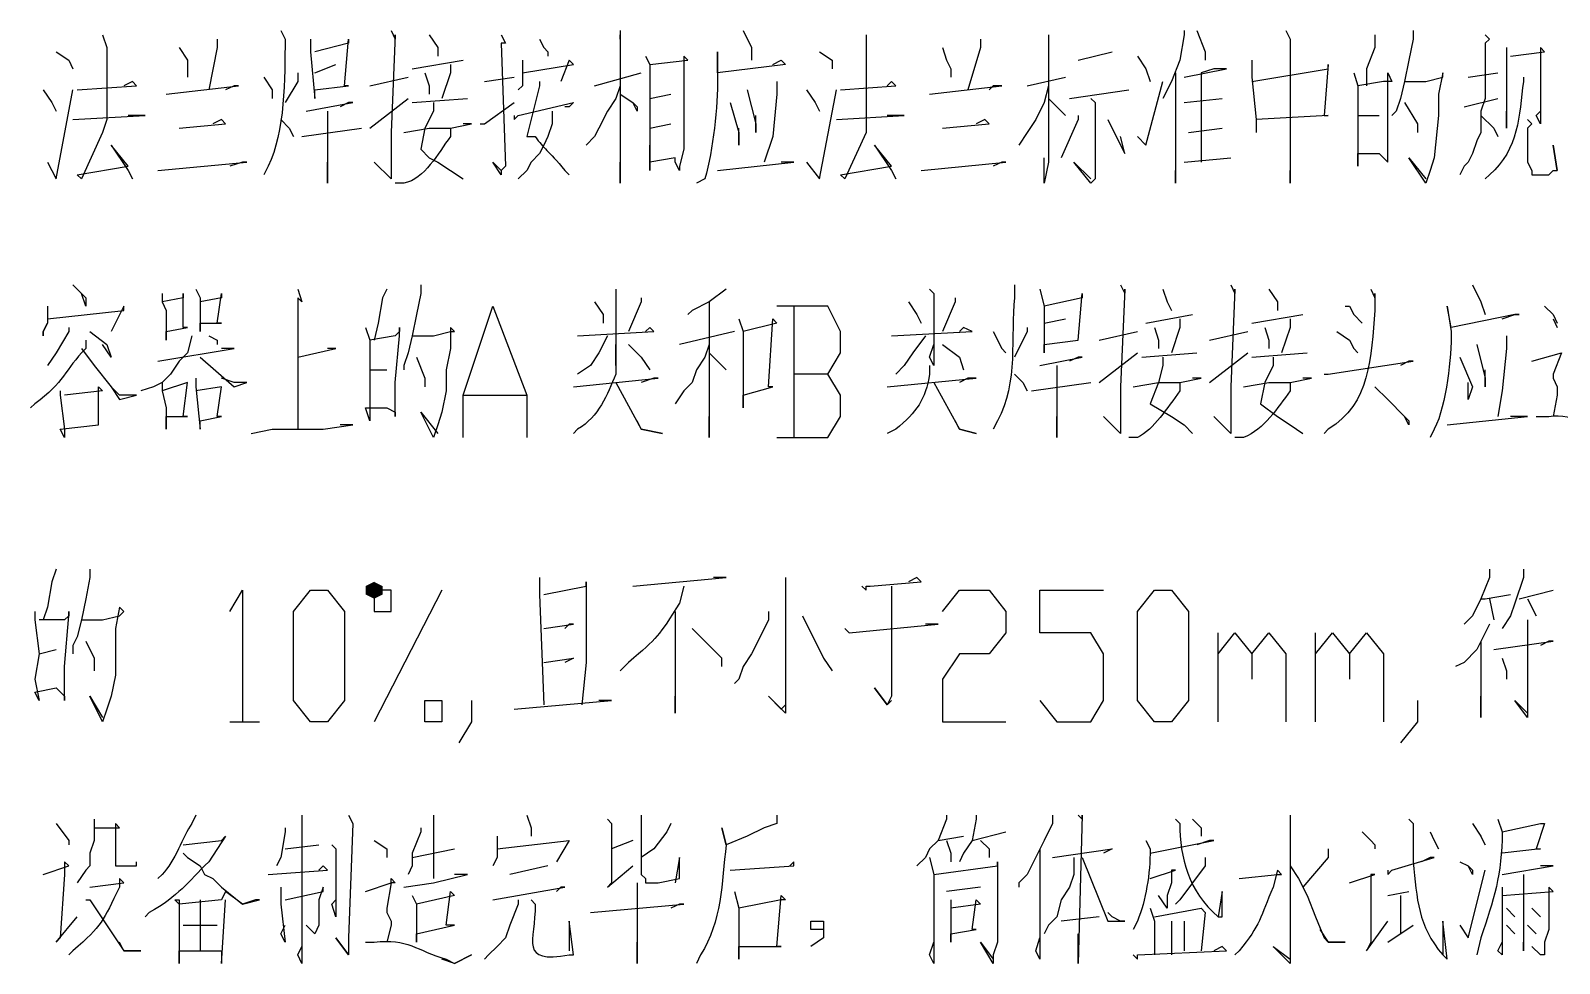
# Model space of a CAD drawing. Header units: millimetres. Extents: x -2210 to 6171, y -6737 to 5572.
# Drawn here: x 3922 to 4624, y 3860 to 4288 of the extents above; entities that cross this region are included whole.
import ezdxf

# ---------------------------------------------------------------- set-up
doc = ezdxf.new("R2010")
doc.units = ezdxf.units.MM
doc.layers.add('1', color=7, linetype='Continuous')

msp = doc.modelspace()

# ---------------------------------------------------------------- hatches: boundary and pattern name
h = msp.add_hatch(color=0)
h.dxf.hatch_style = 2
h.paths.add_polyline_path([(4079.76, 4027.38), (4075.87, 4029.33), (4075.87, 4033.22), (4079.76, 4035.17), (4083.65, 4033.22), (4083.65, 4029.33)])

# ---------------------------------------------------------------- linework, layer by layer
at = {"layer": '1', "color": 0, "lineweight": 25}
for points in [[(3955.24, 4286.14), (3957.19, 4280.3), (3957.19, 4247.23), (3955.24, 4241.39), (3945.52, 4219.99), (3943.57, 4221.94), (3966.92, 4225.83), (3959.13, 4235.56), (3966.92, 4223.88), (3968.86, 4219.99)], [(4087.54, 4288.09), (4089.48, 4284.19), (4089.48, 4286.14), (4087.54, 4241.39), (4087.54, 4219.99), (4087.54, 4219.99), (4079.76, 4227.77), (4087.54, 4219.99)], [(4105.05, 4286.14), (4108.94, 4280.3), (4108.94, 4276.41)], [(4138.12, 4286.14), (4140.07, 4282.25), (4138.12, 4282.25), (4140.07, 4225.83), (4138.12, 4223.88), (4138.12, 4221.94), (4134.23, 4227.77), (4138.12, 4223.88)], [(4192.6, 4288.09), (4192.6, 4284.19), (4192.6, 4286.14), (4192.6, 4218.05), (4192.6, 4221.94), (4192.6, 4227.77)], [(4249.02, 4288.09), (4252.91, 4280.3), (4252.91, 4274.47)], [(4305.44, 4286.14), (4305.44, 4280.3), (4305.44, 4247.23), (4305.44, 4241.39), (4295.71, 4219.99), (4293.76, 4221.94), (4317.11, 4225.83), (4309.33, 4235.56), (4317.11, 4223.88), (4319.06, 4219.99)], [(4389.09, 4286.14), (4389.09, 4227.77), (4387.15, 4218.05), (4387.15, 4223.88), (4387.15, 4229.72)], [(4451.35, 4288.09), (4451.35, 4286.14), (4449.41, 4274.47), (4445.52, 4264.74), (4441.62, 4256.96)], [(4457.19, 4288.09), (4461.08, 4278.36), (4461.08, 4276.41), (4461.08, 4274.47)], [(4498.04, 4288.09), (4499.99, 4284.19), (4499.99, 4284.19), (4499.99, 4218.05), (4499.99, 4219.99), (4499.99, 4223.88)], [(4538.9, 4286.14), (4538.9, 4280.3), (4535.01, 4270.58), (4535.01, 4262.79)], [(4556.41, 4288.09), (4556.41, 4284.19), (4554.46, 4274.47), (4552.52, 4264.74), (4550.57, 4256.96), (4548.63, 4251.12), (4546.68, 4249.17)], [(4589.48, 4286.14), (4591.43, 4284.19), (4589.48, 4282.25), (4589.48, 4270.58), (4589.48, 4262.79), (4589.48, 4256.96), (4587.54, 4251.12), (4587.54, 4247.23), (4587.54, 4241.39), (4585.59, 4237.5), (4583.65, 4231.67), (4581.7, 4227.77), (4579.76, 4225.83), (4577.81, 4221.94)], [(3933.84, 4278.36), (3939.68, 4274.47), (3941.62, 4270.58)], [(3990.26, 4280.3), (3994.15, 4274.47), (3994.15, 4270.58), (3994.15, 4266.68)], [(4007.77, 4284.19), (4007.77, 4280.3), (4003.88, 4260.85)], [(4050.57, 4284.19), (4050.57, 4278.36), (4052.52, 4256.96), (4052.52, 4260.85), (4068.08, 4262.79), (4066.14, 4262.79), (4068.08, 4284.19), (4068.08, 4282.25), (4052.52, 4278.36)], [(4155.63, 4284.19), (4157.58, 4280.3), (4159.52, 4278.36), (4159.52, 4276.41)], [(4284.04, 4278.36), (4289.87, 4274.47), (4289.87, 4270.58)], [(4340.46, 4280.3), (4342.4, 4274.47), (4344.35, 4270.58), (4344.35, 4266.68)], [(4357.97, 4284.19), (4357.97, 4280.3), (4352.13, 4260.85)], [(4402.71, 4274.47), (4418.28, 4278.36)], [(4599.21, 4280.3), (4599.21, 4243.34), (4599.21, 4251.12)], [(4601.16, 4276.41), (4616.72, 4278.36), (4614.78, 4280.3), (4614.78, 4276.41), (4614.78, 4255.01), (4614.78, 4245.28), (4612.83, 4249.17), (4614.78, 4251.12)], [(4052.52, 4268.63), (4062.25, 4272.52)], [(4097.27, 4270.58), (4120.61, 4274.47)], [(4114.78, 4272.52), (4114.78, 4268.63), (4110.88, 4256.96)], [(4147.85, 4274.47), (4147.85, 4268.63), (4147.85, 4264.74), (4147.85, 4262.79), (4145.9, 4260.85)], [(4147.85, 4268.63), (4171.2, 4272.52), (4169.25, 4274.47), (4165.36, 4264.74)], [(4204.27, 4276.41), (4206.22, 4272.52), (4206.22, 4223.88), (4206.22, 4227.77), (4206.22, 4235.56)], [(4206.22, 4272.52), (4223.73, 4274.47), (4221.78, 4276.41), (4221.78, 4243.34), (4221.78, 4233.61), (4219.83, 4225.83), (4219.83, 4223.88), (4217.89, 4227.77), (4217.89, 4229.72), (4206.22, 4227.77)], [(4429.95, 4276.41), (4433.84, 4270.58), (4435.79, 4264.74)], [(4482.48, 4274.47), (4482.48, 4266.68), (4484.43, 4247.23), (4484.43, 4241.39)], [(4482.48, 4264.74), (4517.5, 4270.58), (4517.5, 4272.52), (4515.55, 4249.17), (4517.5, 4249.17), (4484.43, 4247.23)], [(3943.57, 4260.85), (3970.81, 4262.79), (3968.86, 4264.74), (3964.97, 4262.79)], [(4029.17, 4266.68), (4033.06, 4260.85), (4033.06, 4258.9), (4033.06, 4256.96)], [(4044.74, 4268.63), (4044.74, 4264.74), (4038.9, 4255.01)], [(4077.81, 4262.79), (4095.32, 4266.68)], [(4103.1, 4268.63), (4105.05, 4262.79), (4105.05, 4258.9)], [(4130.34, 4264.74), (4143.96, 4266.68)], [(4180.92, 4262.79), (4202.32, 4268.63)], [(4264.58, 4264.74), (4264.58, 4258.9), (4262.64, 4239.45), (4258.74, 4227.77)], [(4293.76, 4260.85), (4319.06, 4262.79), (4317.11, 4264.74), (4315.17, 4262.79)], [(4379.37, 4262.79), (4396.88, 4266.68)], [(4429.95, 4239.45), (4429.95, 4239.45), (4433.84, 4235.56), (4441.62, 4264.74)], [(4447.46, 4268.63), (4447.46, 4223.88), (4447.46, 4218.05), (4447.46, 4223.88)], [(4451.35, 4266.68), (4470.81, 4270.58), (4468.86, 4270.58), (4464.97, 4270.58), (4459.13, 4268.63), (4459.13, 4227.77)], [(4529.17, 4268.63), (4531.12, 4262.79), (4531.12, 4249.17), (4531.12, 4237.5), (4531.12, 4225.83), (4531.12, 4231.67), (4540.85, 4231.67), (4542.79, 4229.72), (4544.74, 4227.77), (4544.74, 4243.34), (4544.74, 4264.74), (4544.74, 4268.63), (4546.68, 4264.74), (4542.79, 4264.74), (4531.12, 4262.79)], [(4552.52, 4264.74), (4562.25, 4264.74), (4570.03, 4266.68), (4570.03, 4266.68), (4570.03, 4268.63), (4568.08, 4258.9), (4568.08, 4249.17), (4566.14, 4229.72), (4564.19, 4223.88), (4562.25, 4218.05), (4554.46, 4229.72), (4562.25, 4219.99)], [(4581.7, 4266.68), (4595.32, 4268.63)], [(3928.01, 4260.85), (3931.9, 4255.01), (3933.84, 4251.12)], [(3929.95, 4227.77), (3933.84, 4219.99), (3941.62, 4260.85)], [(3984.43, 4258.9), (4017.5, 4262.79), (4015.55, 4262.79), (4011.66, 4260.85)], [(4192.6, 4262.79), (4190.65, 4256.96), (4186.76, 4251.12), (4182.87, 4243.34), (4180.92, 4239.45), (4177.03, 4235.56)], [(4192.6, 4258.9), (4198.43, 4255.01), (4200.38, 4253.07), (4200.38, 4251.12), (4198.43, 4255.01)], [(4206.22, 4256.96), (4215.94, 4258.9)], [(4250.96, 4260.85), (4254.85, 4245.28), (4254.85, 4241.39), (4254.85, 4249.17)], [(4278.2, 4260.85), (4282.09, 4255.01), (4284.04, 4251.12)], [(4278.2, 4227.77), (4284.04, 4219.99), (4291.82, 4260.85)], [(4334.62, 4258.9), (4367.69, 4262.79), (4363.8, 4262.79), (4361.86, 4260.85)], [(4389.09, 4262.79), (4387.15, 4255.01), (4383.26, 4247.23), (4379.37, 4241.39), (4375.48, 4235.56)], [(4398.82, 4256.96), (4426.06, 4260.85)], [(4048.63, 4251.12), (4070.03, 4255.01), (4068.08, 4255.01), (4064.19, 4253.07)], [(4058.36, 4251.12), (4058.36, 4218.05), (4058.36, 4227.77)], [(4077.81, 4243.34), (4095.32, 4256.96)], [(4097.27, 4255.01), (4122.56, 4256.96)], [(4106.99, 4255.01), (4106.99, 4251.12), (4103.1, 4243.34), (4101.16, 4233.61), (4105.05, 4229.72), (4108.94, 4227.77), (4114.78, 4223.88), (4120.61, 4219.99)], [(4128.39, 4245.28), (4130.34, 4245.28), (4143.96, 4255.01)], [(4143.96, 4249.17), (4143.96, 4247.23), (4145.9, 4249.17), (4171.2, 4255.01), (4169.25, 4253.07), (4167.31, 4253.07)], [(4161.47, 4251.12), (4161.47, 4245.28), (4159.52, 4239.45), (4157.58, 4235.56), (4155.63, 4231.67), (4151.74, 4227.77), (4149.8, 4223.88), (4145.9, 4219.99)], [(4243.18, 4255.01), (4247.07, 4241.39), (4247.07, 4235.56), (4247.07, 4243.34)], [(4389.09, 4256.96), (4396.88, 4249.17)], [(4408.55, 4256.96), (4410.5, 4255.01), (4410.5, 4219.99), (4408.55, 4218.05), (4400.77, 4227.77), (4408.55, 4219.99)], [(4451.35, 4255.01), (4468.86, 4256.96)], [(4552.52, 4255.01), (4558.36, 4245.28), (4558.36, 4243.34), (4558.36, 4241.39)], [(4579.76, 4253.07), (4595.32, 4256.96), (4595.32, 4256.96), (4595.32, 4256.96)], [(3941.62, 4247.23), (3974.7, 4249.17), (3972.75, 4249.17), (3966.92, 4249.17)], [(3990.26, 4243.34), (3990.26, 4243.34), (4011.66, 4245.28), (4009.72, 4247.23), (4005.83, 4245.28)], [(4036.95, 4247.23), (4040.85, 4243.34), (4042.79, 4239.45)], [(4046.68, 4239.45), (4073.92, 4243.34)], [(4093.38, 4241.39), (4105.05, 4243.34), (4114.78, 4243.34), (4124.5, 4245.28), (4124.5, 4245.28), (4120.61, 4245.28)], [(4206.22, 4243.34), (4215.94, 4245.28)], [(4291.82, 4247.23), (4322.95, 4249.17), (4321, 4249.17), (4315.17, 4249.17)], [(4340.46, 4243.34), (4340.46, 4243.34), (4361.86, 4245.28), (4359.91, 4247.23), (4356.02, 4245.28)], [(4402.71, 4249.17), (4402.71, 4247.23), (4394.93, 4229.72)], [(4416.33, 4247.23), (4422.17, 4235.56), (4424.11, 4231.67), (4422.17, 4239.45)], [(4453.3, 4241.39), (4468.86, 4243.34)], [(4531.12, 4249.17), (4540.85, 4249.17)], [(4587.54, 4249.17), (4593.38, 4243.34), (4595.32, 4239.45)], [(4608.94, 4247.23), (4610.88, 4245.28), (4608.94, 4243.34), (4608.94, 4227.77), (4610.88, 4223.88), (4610.88, 4221.94), (4618.67, 4221.94), (4620.61, 4223.88), (4622.56, 4223.88), (4620.61, 4235.56), (4622.56, 4223.88)], [(4451.35, 4227.77), (4472.75, 4229.72)], [(3980.53, 4223.88), (4021.39, 4227.77), (4019.45, 4227.77), (4013.61, 4225.83)], [(4237.34, 4223.88), (4272.36, 4227.77), (4270.42, 4227.77), (4266.53, 4227.77)], [(4330.73, 4223.88), (4369.64, 4227.77), (4367.69, 4227.77), (4363.8, 4225.83)], [(3941.62, 4171.35), (3947.46, 4165.52), (3947.46, 4161.63), (3945.52, 4167.46)], [(3982.48, 4167.46), (3982.48, 4163.57), (3984.43, 4159.68), (3984.43, 4146.06), (3984.43, 4149.95), (3994.15, 4151.9), (3992.21, 4151.9), (3992.21, 4167.46), (3992.21, 4165.52), (3982.48, 4163.57)], [(3998.04, 4169.41), (3999.99, 4165.52), (3999.99, 4149.95), (3999.99, 4153.84), (4009.72, 4153.84), (4007.77, 4153.84), (4009.72, 4167.46), (4009.72, 4165.52), (3999.99, 4163.57)], [(4044.74, 4169.41), (4046.68, 4163.57), (4044.74, 4165.52), (4044.74, 4120.77), (4044.74, 4105.21)], [(4085.59, 4169.41), (4083.65, 4165.52), (4081.7, 4153.84), (4079.76, 4146.06)], [(4101.16, 4171.35), (4101.16, 4167.46), (4099.21, 4157.74), (4097.27, 4148.01), (4095.32, 4140.23), (4093.38, 4134.39), (4093.38, 4132.44)], [(4190.65, 4169.41), (4190.65, 4167.46), (4190.65, 4134.39), (4190.65, 4138.28), (4190.65, 4144.12)], [(4241.24, 4169.41), (4233.45, 4163.57), (4225.67, 4159.68), (4223.73, 4157.74)], [(4334.62, 4169.41), (4336.57, 4167.46), (4336.57, 4134.39), (4334.62, 4138.28), (4336.57, 4144.12)], [(4385.2, 4169.41), (4387.15, 4161.63), (4387.15, 4140.23), (4387.15, 4144.12), (4402.71, 4146.06), (4402.71, 4146.06), (4404.66, 4167.46), (4404.66, 4165.52), (4387.15, 4161.63)], [(4422.17, 4171.35), (4424.11, 4167.46), (4424.11, 4169.41), (4422.17, 4124.66), (4422.17, 4105.21), (4422.17, 4103.26), (4414.39, 4111.04), (4422.17, 4103.26)], [(4441.62, 4169.41), (4443.57, 4163.57), (4445.52, 4159.68)], [(4472.75, 4171.35), (4474.7, 4167.46), (4474.7, 4169.41), (4472.75, 4124.66), (4472.75, 4105.21), (4472.75, 4103.26), (4464.97, 4111.04), (4472.75, 4103.26)], [(4490.26, 4169.41), (4494.15, 4163.57), (4494.15, 4159.68)], [(4583.65, 4171.35), (4587.54, 4163.57), (4589.48, 4157.74)], [(3929.95, 4161.63), (3929.95, 4157.74), (3929.95, 4153.84), (3928.01, 4149.95), (3928.01, 4148.01), (3928.01, 4149.95), (3929.95, 4153.84)], [(3929.95, 4155.79), (3964.97, 4159.68), (3964.97, 4161.63), (3959.13, 4149.95)], [(4120.61, 4101.31), (4120.61, 4120.77), (4134.23, 4161.63), (4149.8, 4120.77), (4149.8, 4101.31)], [(4180.92, 4163.57), (4184.81, 4157.74), (4184.81, 4153.84)], [(4202.32, 4165.52), (4202.32, 4163.57), (4196.49, 4149.95)], [(4233.45, 4163.57), (4233.45, 4101.31), (4233.45, 4105.21), (4233.45, 4111.04)], [(4287.93, 4130.5), (4293.76, 4140.23), (4293.76, 4149.95), (4287.93, 4161.63), (4264.58, 4161.63)], [(4272.36, 4161.63), (4272.36, 4101.31)], [(4324.89, 4163.57), (4328.78, 4157.74), (4330.73, 4153.84)], [(4346.29, 4165.52), (4346.29, 4163.57), (4340.46, 4149.95)], [(4525.28, 4161.63), (4527.23, 4161.63), (4529.17, 4157.74), (4533.06, 4153.84)], [(4616.72, 4161.63), (4620.61, 4157.74), (4622.56, 4153.84)], [(4247.07, 4155.79), (4249.02, 4149.95), (4249.02, 4122.72), (4249.02, 4114.93), (4249.02, 4120.77), (4262.64, 4124.66), (4260.69, 4124.66), (4262.64, 4155.79), (4264.58, 4153.84), (4249.02, 4149.95)], [(4387.15, 4153.84), (4396.88, 4155.79)], [(4433.84, 4153.84), (4455.24, 4157.74)], [(4449.41, 4155.79), (4449.41, 4151.9), (4445.52, 4140.23)], [(4482.48, 4153.84), (4505.83, 4157.74)], [(4499.99, 4155.79), (4499.99, 4151.9), (4496.1, 4140.23)], [(4620.61, 4155.79), (4622.56, 4151.9)], [(3939.68, 4151.9), (3939.68, 4149.95), (3933.84, 4140.23), (3929.95, 4134.39)], [(3949.41, 4149.95), (3957.19, 4144.12), (3959.13, 4138.28), (3955.24, 4144.12)], [(3996.1, 4148.01), (3994.15, 4140.23), (3990.26, 4136.33), (3986.37, 4130.5), (3982.48, 4126.61), (3978.59, 4124.66), (3972.75, 4122.72)], [(4003.88, 4148.01), (4007.77, 4146.06), (4007.77, 4144.12)], [(4075.87, 4151.9), (4077.81, 4146.06), (4077.81, 4109.1), (4075.87, 4114.93), (4085.59, 4114.93), (4089.48, 4112.99), (4089.48, 4111.04), (4089.48, 4126.61), (4091.43, 4148.01), (4091.43, 4151.9), (4091.43, 4149.95), (4089.48, 4148.01), (4077.81, 4146.06)], [(4097.27, 4148.01), (4106.99, 4148.01), (4114.78, 4149.95), (4116.72, 4149.95), (4114.78, 4151.9), (4114.78, 4142.17), (4112.83, 4132.44), (4112.83, 4122.72), (4110.88, 4112.99), (4108.94, 4107.15), (4106.99, 4101.31), (4101.16, 4112.99), (4108.94, 4103.26)], [(4173.14, 4148.01), (4208.16, 4149.95), (4206.22, 4151.9), (4204.27, 4149.95)], [(4186.76, 4148.01), (4182.87, 4140.23), (4178.98, 4134.39), (4173.14, 4130.5)], [(4245.13, 4149.95), (4219.83, 4144.12)], [(4317.11, 4148.01), (4354.08, 4149.95), (4350.18, 4151.9), (4348.24, 4149.95)], [(4332.67, 4148.01), (4326.84, 4140.23), (4322.95, 4134.39), (4319.06, 4130.5)], [(4363.8, 4149.95), (4367.69, 4142.17), (4369.64, 4140.23)], [(4379.37, 4151.9), (4379.37, 4149.95), (4373.53, 4138.28)], [(4412.44, 4146.06), (4429.95, 4149.95)], [(4437.73, 4151.9), (4439.68, 4146.06), (4439.68, 4142.17)], [(4463.02, 4146.06), (4480.53, 4149.95)], [(4488.32, 4151.9), (4490.26, 4146.06), (4490.26, 4142.17)], [(4521.39, 4149.95), (4527.23, 4146.06), (4529.17, 4142.17), (4531.12, 4140.23)], [(4599.21, 4148.01), (4599.21, 4142.17), (4597.27, 4122.72), (4595.32, 4111.04)], [(3945.52, 4142.17), (3951.35, 4134.39), (3959.13, 4124.66), (3963.02, 4118.82), (3970.81, 4120.77), (3963.02, 4120.77), (3959.13, 4124.66)], [(3980.53, 4136.33), (4015.55, 4142.17), (4013.61, 4142.17), (4009.72, 4142.17)], [(3999.99, 4138.28), (4015.55, 4124.66), (4021.39, 4126.61), (4015.55, 4126.61), (4009.72, 4128.55)], [(4044.74, 4138.28), (4062.25, 4142.17), (4060.3, 4142.17), (4058.36, 4142.17)], [(4099.21, 4138.28), (4103.1, 4128.55), (4103.1, 4126.61), (4103.1, 4124.66)], [(4196.49, 4144.12), (4202.32, 4138.28), (4206.22, 4132.44)], [(4233.45, 4144.12), (4231.51, 4138.28), (4227.62, 4132.44), (4225.67, 4126.61), (4221.78, 4122.72), (4217.89, 4116.88)], [(4233.45, 4140.23), (4239.29, 4134.39), (4241.24, 4132.44)], [(4340.46, 4144.12), (4348.24, 4138.28), (4350.18, 4132.44)], [(4385.2, 4134.39), (4404.66, 4138.28), (4402.71, 4138.28), (4398.82, 4136.33)], [(4412.44, 4126.61), (4429.95, 4140.23)], [(4431.9, 4138.28), (4457.19, 4140.23)], [(4441.62, 4138.28), (4441.62, 4134.39), (4439.68, 4126.61), (4435.79, 4116.88), (4445.52, 4111.04), (4451.35, 4107.15), (4455.24, 4103.26)], [(4463.02, 4126.61), (4480.53, 4140.23)], [(4482.48, 4138.28), (4507.77, 4140.23)], [(4492.21, 4138.28), (4492.21, 4134.39), (4488.32, 4126.61), (4486.37, 4116.88), (4494.15, 4111.04), (4499.99, 4107.15), (4505.83, 4103.26)], [(4577.81, 4138.28), (4583.65, 4124.66), (4581.7, 4118.82), (4581.7, 4126.61)], [(4585.59, 4144.12), (4589.48, 4128.55), (4589.48, 4124.66), (4589.48, 4132.44)], [(4610.88, 4136.33), (4624.5, 4140.23), (4624.5, 4140.23), (4620.61, 4130.5), (4620.61, 4128.55), (4622.56, 4124.66), (4622.56, 4122.72), (4622.56, 4120.77), (4620.61, 4111.04)], [(4077.81, 4132.44), (4085.59, 4132.44)], [(4392.99, 4134.39), (4392.99, 4101.31), (4392.99, 4111.04)], [(4515.55, 4130.5), (4515.55, 4130.5), (4517.5, 4130.5), (4556.41, 4136.33), (4554.46, 4136.33), (4550.57, 4134.39)], [(3935.79, 4122.72), (3935.79, 4120.77), (3937.73, 4105.21), (3937.73, 4101.31), (3935.79, 4105.21), (3953.3, 4107.15), (3953.3, 4107.15), (3953.3, 4124.66), (3955.24, 4122.72), (3937.73, 4120.77)], [(3982.48, 4126.61), (3982.48, 4122.72), (3984.43, 4114.93), (3984.43, 4105.21), (3984.43, 4111.04), (3994.15, 4111.04), (3992.21, 4111.04), (3994.15, 4126.61), (3994.15, 4126.61), (3982.48, 4122.72)], [(3998.04, 4128.55), (3998.04, 4124.66), (3999.99, 4105.21), (3999.99, 4109.1), (4009.72, 4111.04), (4007.77, 4111.04), (4009.72, 4124.66), (4009.72, 4124.66), (3998.04, 4122.72)], [(4171.2, 4124.66), (4210.11, 4128.55), (4208.16, 4128.55), (4202.32, 4126.61)], [(4190.65, 4126.61), (4202.32, 4105.21), (4212.05, 4103.26), (4202.32, 4105.21), (4200.38, 4109.1)], [(4264.58, 4101.31), (4287.93, 4101.31), (4293.76, 4111.04), (4293.76, 4120.77), (4287.93, 4130.5), (4272.36, 4130.5)], [(4315.17, 4124.66), (4356.02, 4128.55), (4352.13, 4128.55), (4348.24, 4126.61)], [(4336.57, 4126.61), (4348.24, 4105.21), (4356.02, 4103.26), (4348.24, 4105.21), (4346.29, 4109.1)], [(4373.53, 4130.5), (4377.42, 4126.61), (4379.37, 4122.72)], [(4381.31, 4122.72), (4408.55, 4126.61)], [(4428.01, 4124.66), (4439.68, 4126.61), (4449.41, 4126.61), (4459.13, 4128.55), (4459.13, 4128.55), (4455.24, 4128.55)], [(4478.59, 4124.66), (4490.26, 4126.61), (4499.99, 4126.61), (4509.72, 4128.55), (4509.72, 4128.55), (4505.83, 4128.55)], [(4538.9, 4124.66), (4544.74, 4118.82), (4552.52, 4111.04), (4554.46, 4109.1), (4554.46, 4107.15), (4552.52, 4111.04)], [(4120.61, 4120.77), (4149.8, 4120.77)], [(4571.97, 4107.15), (4608.94, 4111.04), (4606.99, 4111.04), (4601.16, 4111.04)], [(4023.34, 4103.26), (4033.06, 4105.21), (4056.41, 4105.21), (4070.03, 4107.15), (4068.08, 4107.15), (4064.19, 4107.15)], [(3933.84, 4041), (3931.9, 4035.17), (3929.95, 4023.49), (3928.01, 4017.66)], [(3949.41, 4041), (3949.41, 4037.11), (3947.46, 4027.38), (3945.52, 4017.66), (3943.57, 4009.88), (3941.62, 4005.98), (3941.62, 4002.09)], [(4591.43, 4041), (4591.43, 4037.11), (4587.54, 4027.38), (4583.65, 4019.6), (4579.76, 4015.71)], [(4606.99, 4041), (4606.99, 4037.11), (4603.1, 4025.44), (4601.16, 4019.6), (4597.27, 4013.77)], [(4155.63, 4037.11), (4155.63, 4029.33), (4157.58, 3978.75)], [(4157.58, 4029.33), (4177.03, 4033.22), (4177.03, 4035.17), (4177.03, 3998.2), (4175.09, 3978.75)], [(4198.43, 4033.22), (4241.24, 4037.11), (4239.29, 4037.11), (4235.4, 4037.11)], [(4268.47, 4037.11), (4268.47, 4033.22), (4268.47, 3988.47), (4268.47, 3980.69), (4268.47, 3974.86), (4260.69, 3982.64)], [(4303.49, 4033.22), (4305.44, 4031.28), (4305.44, 4033.22), (4307.38, 4033.22), (4330.73, 4035.17), (4330.73, 4035.17), (4328.78, 4037.11), (4324.89, 4035.17)], [(4317.11, 4033.22), (4317.11, 3982.64), (4315.17, 3978.75), (4309.33, 3986.53), (4315.17, 3978.75), (4317.11, 3980.69)], [(4013.61, 4021.55), (4019.45, 4031.28), (4019.45, 3970.96)], [(4050.57, 3970.96), (4042.79, 3980.69), (4042.79, 4021.55), (4050.57, 4031.28), (4058.36, 4031.28), (4066.14, 4021.55), (4066.14, 3980.69), (4058.36, 3970.96), (4050.57, 3970.96)], [(4087.54, 4031.28), (4079.76, 4031.28), (4079.76, 4021.55), (4087.54, 4021.55), (4087.54, 4031.28)], [(4110.88, 4031.28), (4079.76, 3970.96)], [(4340.46, 4021.55), (4348.24, 4031.28), (4361.86, 4031.28), (4369.64, 4021.55), (4369.64, 4011.82), (4361.86, 4002.09), (4348.24, 4002.09), (4340.46, 3990.42), (4340.46, 3970.96), (4369.64, 3970.96)], [(4385.2, 3980.69), (4392.99, 3970.96), (4408.55, 3970.96), (4414.39, 3980.69), (4414.39, 4002.09), (4408.55, 4011.82), (4385.2, 4011.82), (4385.2, 4031.28), (4414.39, 4031.28)], [(4437.73, 3970.96), (4429.95, 3980.69), (4429.95, 4021.55), (4437.73, 4031.28), (4445.52, 4031.28), (4453.3, 4021.55), (4453.3, 3980.69), (4445.52, 3970.96), (4437.73, 3970.96)], [(4587.54, 4027.38), (4589.48, 4027.38), (4601.16, 4029.33)], [(4591.43, 4027.38), (4593.38, 4017.66)], [(4605.05, 4027.38), (4620.61, 4031.28)], [(4608.94, 4027.38), (4612.83, 4019.6)], [(3924.11, 4021.55), (3924.11, 4017.66), (3926.06, 4002.09), (3924.11, 3990.42), (3926.06, 3980.69), (3924.11, 3984.58), (3933.84, 3986.53), (3937.73, 3982.64), (3937.73, 3980.69), (3937.73, 3996.26), (3939.68, 4019.6), (3939.68, 4021.55), (3939.68, 4019.6), (3937.73, 4017.66), (3926.06, 4017.66)], [(3945.52, 4017.66), (3955.24, 4017.66), (3963.02, 4019.6), (3964.97, 4021.55), (3963.02, 4023.49), (3961.08, 4013.77), (3961.08, 4002.09), (3961.08, 3992.37), (3959.13, 3982.64), (3957.19, 3976.8), (3955.24, 3970.96), (3949.41, 3982.64), (3955.24, 3972.91)], [(4217.89, 4021.55), (4217.89, 3976.8), (4217.89, 3974.86), (4217.89, 3978.75), (4217.89, 3982.64)], [(4260.69, 4021.55), (4260.69, 4017.66), (4256.8, 4009.88), (4252.91, 4002.09), (4249.02, 3996.26), (4247.07, 3990.42), (4245.13, 3988.47)], [(4276.25, 4019.6), (4285.98, 4000.15), (4289.87, 3994.31)], [(4157.58, 4013.77), (4171.2, 4015.71), (4169.25, 4015.71), (4167.31, 4013.77)], [(4239.29, 3996.26), (4239.29, 4000.15), (4231.51, 4007.93), (4225.67, 4013.77)], [(4295.71, 4013.77), (4297.66, 4011.82), (4297.66, 4011.82), (4338.51, 4015.71), (4336.57, 4015.71), (4332.67, 4015.71)], [(4466.92, 3970.96), (4466.92, 4011.82)], [(4466.92, 4002.09), (4474.7, 4011.82), (4482.48, 4002.09), (4482.48, 3990.42)], [(4482.48, 4002.09), (4490.26, 4011.82), (4498.04, 4002.09), (4498.04, 3970.96)], [(4511.66, 3970.96), (4511.66, 4011.82)], [(4511.66, 4002.09), (4519.45, 4011.82), (4527.23, 4002.09), (4527.23, 3990.42)], [(4527.23, 4002.09), (4535.01, 4011.82), (4542.79, 4002.09), (4542.79, 3970.96)], [(4591.43, 4015.71), (4589.48, 4011.82), (4585.59, 4004.04), (4579.76, 3998.2), (4575.87, 3996.26)], [(4608.94, 4017.66), (4608.94, 3972.91), (4603.1, 3980.69), (4608.94, 3974.86)], [(3947.46, 4007.93), (3951.35, 4000.15), (3951.35, 3998.2), (3951.35, 3994.31)], [(4587.54, 4007.93), (4587.54, 3972.91), (4587.54, 3978.75), (4587.54, 3982.64)], [(4593.38, 4004.04), (4620.61, 4007.93), (4618.67, 4007.93), (4614.78, 4005.98)], [(3926.06, 4002.09), (3933.84, 4004.04)], [(4157.58, 3998.2), (4171.2, 4000.15), (4171.2, 4000.15), (4167.31, 3998.2)], [(4597.27, 4000.15), (4599.21, 3994.31), (4599.21, 3990.42)], [(4110.88, 3970.96), (4103.1, 3970.96), (4103.1, 3980.69), (4110.88, 3980.69), (4110.88, 3970.96)], [(4124.5, 3980.69), (4124.5, 3970.96), (4118.67, 3961.24)], [(4143.96, 3976.8), (4188.71, 3980.69), (4188.71, 3980.69), (4182.87, 3980.69)], [(4260.69, 3982.64), (4266.53, 3976.8), (4268.47, 3978.75)], [(4558.36, 3980.69), (4558.36, 3970.96), (4550.57, 3961.24)], [(4013.61, 3970.96), (4027.23, 3970.96)], [(4046.68, 3928.16), (4046.68, 3860.07), (4044.74, 3863.96), (4046.68, 3867.85)], [(4068.08, 3928.16), (4070.03, 3924.27), (4068.08, 3871.74), (4068.08, 3867.85), (4068.08, 3865.91), (4068.08, 3863.96), (4068.08, 3863.96), (4062.25, 3871.74), (4068.08, 3863.96)], [(4106.99, 3928.16), (4106.99, 3926.22), (4106.99, 3898.98)], [(4149.8, 3928.16), (4151.74, 3922.33), (4151.74, 3918.44)], [(4202.32, 3928.16), (4202.32, 3926.22), (4202.32, 3906.76), (4202.32, 3900.93), (4204.27, 3898.98), (4204.27, 3897.03), (4206.22, 3897.03), (4208.16, 3897.03), (4210.11, 3897.03), (4219.83, 3898.98), (4219.83, 3908.71), (4217.89, 3897.03)], [(4342.4, 3928.16), (4342.4, 3926.22), (4338.51, 3916.49), (4334.62, 3912.6), (4332.67, 3908.71), (4328.78, 3904.82)], [(4356.02, 3928.16), (4356.02, 3926.22), (4354.08, 3916.49), (4350.18, 3910.65), (4348.24, 3906.76)], [(4391.04, 3928.16), (4391.04, 3924.27), (4387.15, 3916.49), (4379.37, 3900.93), (4375.48, 3897.03), (4375.48, 3895.09)], [(4402.71, 3928.16), (4404.66, 3926.22), (4404.66, 3928.16), (4402.71, 3860.07), (4402.71, 3865.91), (4402.71, 3873.69)], [(4499.99, 3928.16), (4499.99, 3924.27), (4499.99, 3867.85), (4499.99, 3862.02), (4499.99, 3860.07), (4492.21, 3867.85), (4499.99, 3862.02)], [(3933.84, 3924.27), (3939.68, 3916.49), (3939.68, 3914.54)], [(3951.35, 3926.22), (3951.35, 3916.49), (3949.41, 3910.65), (3949.41, 3904.82), (3947.46, 3902.87), (3943.57, 3897.03)], [(3951.35, 3922.33), (3963.02, 3922.33), (3961.08, 3924.27), (3961.08, 3920.38), (3961.08, 3908.71), (3961.08, 3906.76), (3961.08, 3904.82), (3963.02, 3904.82), (3964.97, 3904.82), (3968.86, 3904.82), (3970.81, 3904.82), (3970.81, 3906.76)], [(4038.9, 3922.33), (4038.9, 3920.38), (4036.95, 3908.71), (4035.01, 3904.82)], [(4101.16, 3922.33), (4101.16, 3920.38), (4097.27, 3910.65), (4097.27, 3904.82), (4095.32, 3900.93)], [(4186.76, 3926.22), (4188.71, 3924.27), (4188.71, 3897.03), (4186.76, 3895.09), (4198.43, 3904.82)], [(4215.94, 3924.27), (4214, 3920.38), (4208.16, 3912.6), (4202.32, 3908.71)], [(4455.24, 3926.22), (4459.13, 3922.33), (4459.13, 3920.38), (4459.13, 3918.44)], [(4583.65, 3924.27), (4587.54, 3918.44), (4589.48, 3914.54), (4587.54, 3918.44)], [(4597.27, 3920.38), (4614.78, 3924.27), (4616.72, 3924.27), (4612.83, 3912.6), (4614.78, 3912.6), (4597.27, 3910.65)], [(4038.9, 3912.6), (4054.46, 3914.54)], [(4060.3, 3914.54), (4062.25, 3912.6), (4062.25, 3881.47), (4060.3, 3887.31), (4062.25, 3889.25)], [(4079.76, 3916.49), (4085.59, 3912.6), (4085.59, 3908.71)], [(4136.18, 3918.44), (4136.18, 3912.6), (4136.18, 3908.71), (4134.23, 3904.82)], [(4136.18, 3912.6), (4169.25, 3916.49), (4169.25, 3916.49), (4163.41, 3906.76)], [(4198.43, 3916.49), (4188.71, 3912.6)], [(4338.51, 3916.49), (4350.18, 3918.44)], [(4342.4, 3916.49), (4344.35, 3910.65), (4344.35, 3906.76)], [(4354.08, 3916.49), (4369.64, 3920.38)], [(4357.97, 3916.49), (4361.86, 3912.6), (4361.86, 3908.71)], [(4435.79, 3910.65), (4464.97, 3916.49), (4463.02, 3916.49), (4457.19, 3914.54)], [(4533.06, 3920.38), (4536.95, 3916.49), (4538.9, 3914.54), (4538.9, 3912.6)], [(4564.19, 3920.38), (4566.14, 3916.49), (4568.08, 3912.6)], [(3928.01, 3900.93), (3939.68, 3904.82), (3937.73, 3906.76), (3937.73, 3900.93), (3935.79, 3871.74), (3933.84, 3869.8), (3943.57, 3881.47)], [(3992.21, 3910.65), (3994.15, 3908.71), (3999.99, 3904.82), (4001.94, 3900.93), (4005.83, 3898.98), (4009.72, 3895.09), (4019.45, 3887.31), (4027.23, 3889.25), (4025.28, 3889.25), (4019.45, 3887.31), (4011.66, 3893.14), (4009.72, 3889.25), (3990.26, 3887.31), (3988.32, 3889.25), (3990.26, 3889.25), (3990.26, 3860.07), (3990.26, 3865.91), (3990.26, 3865.91), (4009.72, 3865.91), (4009.72, 3860.07), (4011.66, 3889.25)], [(4097.27, 3908.71), (4116.72, 3912.6)], [(4243.18, 3902.87), (4272.36, 3904.82), (4272.36, 3906.76), (4270.42, 3904.82)], [(4334.62, 3908.71), (4336.57, 3900.93), (4336.57, 3881.47), (4336.57, 3860.07), (4334.62, 3863.96), (4336.57, 3869.8)], [(4336.57, 3900.93), (4365.75, 3904.82), (4365.75, 3906.76), (4365.75, 3869.8), (4363.8, 3863.96), (4363.8, 3862.02), (4363.8, 3860.07), (4357.97, 3869.8), (4363.8, 3862.02)], [(4385.2, 3912.6), (4385.2, 3862.02), (4383.26, 3865.91), (4385.2, 3871.74)], [(4400.77, 3908.71), (4400.77, 3900.93), (4398.82, 3895.09), (4394.93, 3889.25), (4392.99, 3881.47), (4389.09, 3877.58), (4387.15, 3873.69)], [(4391.04, 3908.71), (4418.28, 3912.6), (4418.28, 3912.6), (4414.39, 3910.65)], [(4404.66, 3908.71), (4416.33, 3879.52), (4424.11, 3879.52), (4422.17, 3879.52), (4418.28, 3881.47), (4416.33, 3883.42)], [(4461.08, 3908.71), (4461.08, 3904.82), (4455.24, 3897.03), (4449.41, 3889.25), (4447.46, 3887.31)], [(4517.5, 3912.6), (4517.5, 3908.71), (4505.83, 3895.09)], [(4544.74, 3902.87), (4544.74, 3900.93), (4546.68, 3902.87), (4566.14, 3908.71), (4564.19, 3908.71), (4560.3, 3906.76)], [(4577.81, 3906.76), (4581.7, 3904.82), (4583.65, 3902.87), (4583.65, 3900.93), (4581.7, 3904.82)], [(4031.12, 3900.93), (4058.36, 3902.87), (4058.36, 3902.87), (4056.41, 3904.82), (4054.46, 3902.87)], [(4093.38, 3895.09), (4106.99, 3897.03), (4122.56, 3900.93), (4120.61, 3900.93), (4116.72, 3900.93)], [(4159.52, 3904.82), (4142.01, 3900.93)], [(4435.79, 3898.98), (4447.46, 3902.87), (4445.52, 3902.87), (4445.52, 3897.03), (4443.57, 3891.2), (4443.57, 3889.25), (4443.57, 3885.36), (4439.68, 3891.2)], [(4499.99, 3904.82), (4503.88, 3898.98), (4507.77, 3891.2), (4511.66, 3881.47), (4515.55, 3871.74), (4517.5, 3869.8), (4525.28, 3869.8), (4517.5, 3869.8)], [(4527.23, 3897.03), (4538.9, 3900.93), (4536.95, 3900.93), (4536.95, 3898.98), (4536.95, 3869.8), (4535.01, 3865.91), (4544.74, 3879.52)], [(4577.81, 3877.58), (4581.7, 3871.74), (4589.48, 3902.87)], [(4597.27, 3900.93), (4620.61, 3904.82), (4618.67, 3904.82), (4614.78, 3904.82)], [(4606.99, 3900.93), (4606.99, 3865.91), (4606.99, 3867.85), (4606.99, 3869.8)], [(4036.95, 3895.09), (4036.95, 3889.25), (4036.95, 3887.31), (4038.9, 3869.8), (4036.95, 3873.69), (4038.9, 3877.58)], [(4038.9, 3889.25), (4056.41, 3893.14), (4056.41, 3895.09), (4054.46, 3889.25), (4054.46, 3883.42), (4054.46, 3877.58), (4052.52, 3873.69), (4052.52, 3873.69), (4048.63, 3877.58), (4052.52, 3873.69)], [(4075.87, 3893.14), (4087.54, 3897.03), (4087.54, 3898.98), (4089.48, 3897.03), (4087.54, 3897.03), (4085.59, 3885.36), (4085.59, 3883.42), (4087.54, 3879.52), (4087.54, 3877.58), (4085.59, 3869.8)], [(4097.27, 3891.2), (4099.21, 3887.31), (4099.21, 3875.63), (4099.21, 3869.8), (4099.21, 3873.69), (4116.72, 3877.58), (4112.83, 3877.58), (4114.78, 3893.14), (4116.72, 3891.2), (4099.21, 3887.31)], [(4134.23, 3889.25), (4167.31, 3895.09), (4165.36, 3895.09), (4163.41, 3893.14)], [(4200.38, 3897.03), (4200.38, 3893.14), (4200.38, 3860.07), (4200.38, 3863.96), (4200.38, 3869.8)], [(4245.13, 3893.14), (4247.07, 3885.36), (4247.07, 3875.63), (4247.07, 3862.02), (4247.07, 3867.85), (4266.53, 3867.85), (4264.58, 3867.85), (4266.53, 3891.2), (4268.47, 3889.25), (4266.53, 3889.25), (4247.07, 3885.36)], [(4357.97, 3895.09), (4342.4, 3893.14)], [(4544.74, 3891.2), (4554.46, 3893.14)], [(4597.27, 3895.09), (4597.27, 3891.2), (4597.27, 3889.25), (4597.27, 3863.96), (4595.32, 3865.91), (4597.27, 3869.8)], [(4597.27, 3891.2), (4620.61, 3893.14), (4618.67, 3895.09), (4618.67, 3891.2), (4618.67, 3875.63), (4616.72, 3869.8), (4616.72, 3863.96), (4614.78, 3863.96), (4610.88, 3867.85), (4614.78, 3863.96)], [(3947.46, 3889.25), (3949.41, 3889.25), (3964.97, 3865.91), (3972.75, 3865.91), (3964.97, 3865.91), (3963.02, 3869.8)], [(3999.99, 3889.25), (3999.99, 3865.91)], [(4145.9, 3889.25), (4145.9, 3887.31), (4142.01, 3877.58), (4140.07, 3871.74), (4136.18, 3867.85), (4132.29, 3863.96), (4130.34, 3862.02)], [(4178.98, 3883.42), (4221.78, 3887.31), (4219.83, 3887.31), (4215.94, 3885.36)], [(4344.35, 3889.25), (4344.35, 3869.8), (4344.35, 3873.69), (4356.02, 3875.63), (4354.08, 3875.63), (4356.02, 3889.25), (4357.97, 3887.31), (4344.35, 3885.36)], [(4550.57, 3891.2), (4550.57, 3873.69)], [(4285.98, 3875.63), (4280.15, 3875.63), (4280.15, 3879.52), (4285.98, 3879.52), (4285.98, 3871.74), (4280.15, 3867.85)], [(4412.44, 3881.47), (4394.93, 3879.52)], [(4435.79, 3885.36), (4437.73, 3879.52), (4437.73, 3863.96)], [(4437.73, 3881.47), (4459.13, 3885.36), (4461.08, 3883.42), (4459.13, 3865.91)], [(4445.52, 3879.52), (4445.52, 3863.96)], [(4451.35, 3879.52), (4451.35, 3865.91)], [(4599.21, 3885.36), (4603.1, 3881.47)], [(4610.88, 3885.36), (4614.78, 3881.47)], [(3992.21, 3877.58), (4007.77, 3877.58)], [(4513.61, 3875.63), (4517.5, 3869.8)], [(4544.74, 3869.8), (4556.41, 3877.58)], [(4599.21, 3877.58), (4603.1, 3873.69)], [(4608.94, 3877.58), (4612.83, 3873.69)], [(4428.01, 3863.96), (4429.95, 3862.02), (4429.95, 3863.96), (4470.81, 3865.91), (4468.86, 3867.85), (4464.97, 3865.91)]]:
    msp.add_lwpolyline(points, dxfattribs=at)
for points, knots in [([(4036.95, 4288.09), (4036.95, 4288.09), (4038.9, 4284.19), (4038.9, 4284.19), (4038.9, 4266.68), (4038.9, 4241.39), (4031.12, 4225.83), (4031.12, 4225.83), (4029.17, 4221.94), (4029.17, 4221.94)], [0, 0, 0, 0, 1, 1, 1, 2, 2, 2, 3, 3, 3, 3]), ([(4262.64, 4272.52), (4262.64, 4272.52), (4266.53, 4274.47), (4266.53, 4274.47), (4266.53, 4274.47), (4268.47, 4272.52), (4268.47, 4272.52), (4268.47, 4272.52), (4268.47, 4272.52), (4268.47, 4272.52), (4268.47, 4272.52), (4237.34, 4268.63), (4237.34, 4268.63), (4237.34, 4268.63), (4237.34, 4278.36), (4237.34, 4278.36), (4237.34, 4278.36), (4237.34, 4266.68), (4237.34, 4266.68), (4237.34, 4253.07), (4235.4, 4233.61), (4231.51, 4219.99), (4231.51, 4219.99), (4227.62, 4218.05), (4227.62, 4218.05)], [0, 0, 0, 0, 1, 1, 1, 2, 2, 2, 3, 3, 3, 4, 4, 4, 5, 5, 5, 6, 6, 6, 7, 7, 7, 8, 8, 8, 8]), ([(4155.63, 4264.74), (4155.63, 4264.74), (4155.63, 4262.79), (4155.63, 4262.79), (4155.63, 4262.79), (4149.8, 4239.45), (4149.8, 4239.45), (4149.8, 4239.45), (4153.69, 4239.45), (4153.69, 4239.45), (4157.58, 4233.61), (4159.52, 4233.61), (4167.31, 4223.88), (4167.31, 4223.88), (4169.25, 4221.94), (4169.25, 4221.94)], [0, 0, 0, 0, 1, 1, 1, 2, 2, 2, 3, 3, 3, 4, 4, 4, 5, 5, 5, 5]), ([(4606.99, 4266.68), (4606.99, 4266.68), (4606.99, 4264.74), (4606.99, 4264.74), (4605.05, 4249.17), (4605.05, 4233.61), (4591.43, 4221.94), (4591.43, 4221.94), (4589.48, 4219.99), (4589.48, 4219.99)], [0, 0, 0, 0, 1, 1, 1, 2, 2, 2, 3, 3, 3, 3]), ([(4114.78, 4243.34), (4114.78, 4243.34), (4114.78, 4239.45), (4114.78, 4239.45), (4108.94, 4231.67), (4103.1, 4219.99), (4093.38, 4218.05), (4093.38, 4218.05), (4089.48, 4218.05), (4089.48, 4218.05)], [0, 0, 0, 0, 1, 1, 1, 2, 2, 2, 3, 3, 3, 3]), ([(4373.53, 4171.35), (4373.53, 4171.35), (4373.53, 4167.46), (4373.53, 4167.46), (4373.53, 4167.46), (4373.53, 4165.52), (4373.53, 4165.52), (4371.59, 4148.01), (4375.48, 4126.61), (4365.75, 4109.1), (4365.75, 4109.1), (4363.8, 4105.21), (4363.8, 4105.21)], [0, 0, 0, 0, 1, 1, 1, 2, 2, 2, 3, 3, 3, 4, 4, 4, 4]), ([(4536.95, 4169.41), (4536.95, 4169.41), (4538.9, 4165.52), (4538.9, 4165.52), (4538.9, 4165.52), (4538.9, 4167.46), (4538.9, 4167.46), (4538.9, 4167.46), (4538.9, 4159.68), (4538.9, 4159.68), (4536.95, 4138.28), (4536.95, 4116.88), (4517.5, 4105.21), (4517.5, 4105.21), (4515.55, 4103.26), (4515.55, 4103.26)], [0, 0, 0, 0, 1, 1, 1, 2, 2, 2, 3, 3, 3, 4, 4, 4, 5, 5, 5, 5]), ([(4597.27, 4155.79), (4597.27, 4155.79), (4603.1, 4157.74), (4603.1, 4157.74), (4603.1, 4157.74), (4605.05, 4157.74), (4605.05, 4157.74), (4605.05, 4157.74), (4603.1, 4157.74), (4603.1, 4157.74), (4603.1, 4157.74), (4573.92, 4151.9), (4573.92, 4151.9), (4573.92, 4151.9), (4571.97, 4161.63), (4571.97, 4161.63), (4571.97, 4161.63), (4573.92, 4149.95), (4573.92, 4149.95), (4573.92, 4138.28), (4571.97, 4116.88), (4566.14, 4105.21), (4566.14, 4105.21), (4564.19, 4101.31), (4564.19, 4101.31)], [0, 0, 0, 0, 1, 1, 1, 2, 2, 2, 3, 3, 3, 4, 4, 4, 5, 5, 5, 6, 6, 6, 7, 7, 7, 8, 8, 8, 8]), ([(3947.46, 4146.06), (3947.46, 4146.06), (3947.46, 4142.17), (3947.46, 4142.17), (3937.73, 4132.44), (3937.73, 4126.61), (3924.11, 4116.88), (3924.11, 4116.88), (3922.17, 4114.93), (3922.17, 4114.93)], [0, 0, 0, 0, 1, 1, 1, 2, 2, 2, 3, 3, 3, 3]), ([(4190.65, 4134.39), (4190.65, 4134.39), (4190.65, 4130.5), (4190.65, 4130.5), (4186.76, 4120.77), (4182.87, 4111.04), (4173.14, 4105.21), (4173.14, 4105.21), (4171.2, 4103.26), (4171.2, 4103.26)], [0, 0, 0, 0, 1, 1, 1, 2, 2, 2, 3, 3, 3, 3]), ([(4334.62, 4134.39), (4334.62, 4134.39), (4334.62, 4130.5), (4334.62, 4130.5), (4332.67, 4118.82), (4328.78, 4112.99), (4319.06, 4105.21), (4319.06, 4105.21), (4315.17, 4103.26), (4315.17, 4103.26)], [0, 0, 0, 0, 1, 1, 1, 2, 2, 2, 3, 3, 3, 3]), ([(4449.41, 4126.61), (4449.41, 4126.61), (4449.41, 4122.72), (4449.41, 4122.72), (4443.57, 4114.93), (4437.73, 4105.21), (4429.95, 4101.31), (4429.95, 4101.31), (4426.06, 4101.31), (4426.06, 4101.31)], [0, 0, 0, 0, 1, 1, 1, 2, 2, 2, 3, 3, 3, 3]), ([(4499.99, 4126.61), (4499.99, 4126.61), (4499.99, 4122.72), (4499.99, 4122.72), (4494.15, 4114.93), (4488.32, 4105.21), (4478.59, 4101.31), (4478.59, 4101.31), (4474.7, 4101.31), (4474.7, 4101.31)], [0, 0, 0, 0, 1, 1, 1, 2, 2, 2, 3, 3, 3, 3]), ([(4612.83, 4111.04), (4612.83, 4111.04), (4618.67, 4111.04), (4618.67, 4111.04), (4630.34, 4112.99), (4640.07, 4105.21), (4649.8, 4101.31), (4649.8, 4101.31), (4651.74, 4101.31), (4651.74, 4101.31), (4651.74, 4101.31), (4659.52, 4105.21), (4659.52, 4105.21), (4659.52, 4105.21), (4651.74, 4101.31), (4651.74, 4101.31), (4651.74, 4101.31), (4645.9, 4103.26), (4645.9, 4103.26)], [0, 0, 0, 0, 1, 1, 1, 2, 2, 2, 3, 3, 3, 4, 4, 4, 5, 5, 5, 6, 6, 6, 6]), ([(4221.78, 4033.22), (4221.78, 4033.22), (4219.83, 4025.44), (4219.83, 4025.44), (4210.11, 4009.88), (4210.11, 4009.88), (4196.49, 3998.2), (4196.49, 3998.2), (4192.6, 3994.31), (4192.6, 3994.31)], [0, 0, 0, 0, 1, 1, 1, 2, 2, 2, 3, 3, 3, 3]), ([(3998.04, 3928.16), (3998.04, 3928.16), (3996.1, 3924.27), (3996.1, 3924.27), (3992.21, 3918.44), (3988.32, 3906.76), (3982.48, 3900.93), (3982.48, 3900.93), (3980.53, 3898.98), (3980.53, 3898.98)], [0, 0, 0, 0, 1, 1, 1, 2, 2, 2, 3, 3, 3, 3]), ([(4264.58, 3928.16), (4264.58, 3928.16), (4264.58, 3924.27), (4264.58, 3924.27), (4264.58, 3924.27), (4258.74, 3922.33), (4258.74, 3922.33), (4258.74, 3922.33), (4250.96, 3918.44), (4250.96, 3918.44), (4250.96, 3918.44), (4241.24, 3914.54), (4241.24, 3914.54), (4241.24, 3914.54), (4239.29, 3922.33), (4239.29, 3922.33), (4239.29, 3922.33), (4241.24, 3914.54), (4241.24, 3914.54), (4239.29, 3897.03), (4239.29, 3879.52), (4229.56, 3863.96), (4229.56, 3863.96), (4227.62, 3860.07), (4227.62, 3860.07)], [0, 0, 0, 0, 1, 1, 1, 2, 2, 2, 3, 3, 3, 4, 4, 4, 5, 5, 5, 6, 6, 6, 7, 7, 7, 8, 8, 8, 8]), ([(4447.46, 3926.22), (4447.46, 3926.22), (4449.41, 3924.27), (4449.41, 3924.27), (4449.41, 3908.71), (4453.3, 3893.14), (4466.92, 3881.47), (4466.92, 3881.47), (4468.86, 3881.47), (4468.86, 3881.47), (4468.86, 3881.47), (4468.86, 3893.14), (4468.86, 3893.14), (4468.86, 3893.14), (4466.92, 3881.47), (4466.92, 3881.47)], [0, 0, 0, 0, 1, 1, 1, 2, 2, 2, 3, 3, 3, 4, 4, 4, 5, 5, 5, 5]), ([(4554.46, 3926.22), (4554.46, 3926.22), (4556.41, 3924.27), (4556.41, 3924.27), (4556.41, 3924.27), (4556.41, 3924.27), (4556.41, 3924.27), (4556.41, 3924.27), (4556.41, 3906.76), (4556.41, 3906.76), (4558.36, 3889.25), (4558.36, 3877.58), (4570.03, 3863.96), (4570.03, 3863.96), (4571.97, 3862.02), (4571.97, 3862.02), (4571.97, 3862.02), (4570.03, 3879.52), (4570.03, 3879.52), (4570.03, 3879.52), (4570.03, 3863.96), (4570.03, 3863.96)], [0, 0, 0, 0, 1, 1, 1, 2, 2, 2, 3, 3, 3, 4, 4, 4, 5, 5, 5, 6, 6, 6, 7, 7, 7, 7]), ([(4595.32, 3926.22), (4595.32, 3926.22), (4597.27, 3920.38), (4597.27, 3920.38), (4597.27, 3900.93), (4593.38, 3889.25), (4587.54, 3871.74), (4587.54, 3871.74), (4585.59, 3863.96), (4585.59, 3863.96)], [0, 0, 0, 0, 1, 1, 1, 2, 2, 2, 3, 3, 3, 3]), ([(3992.21, 3914.54), (3992.21, 3914.54), (4009.72, 3916.49), (4009.72, 3916.49), (4009.72, 3916.49), (4009.72, 3916.49), (4009.72, 3916.49), (4009.72, 3916.49), (4011.66, 3918.44), (4011.66, 3918.44), (4011.66, 3918.44), (4003.88, 3906.76), (4003.88, 3906.76), (3994.15, 3897.03), (3990.26, 3891.2), (3976.64, 3883.42), (3976.64, 3883.42), (3974.7, 3881.47), (3974.7, 3881.47)], [0, 0, 0, 0, 1, 1, 1, 2, 2, 2, 3, 3, 3, 4, 4, 4, 5, 5, 5, 6, 6, 6, 6]), ([(4433.84, 3916.49), (4433.84, 3916.49), (4435.79, 3912.6), (4435.79, 3912.6), (4435.79, 3900.93), (4433.84, 3889.25), (4429.95, 3879.52), (4429.95, 3879.52), (4428.01, 3875.63), (4428.01, 3875.63)], [0, 0, 0, 0, 1, 1, 1, 2, 2, 2, 3, 3, 3, 3]), ([(4476.64, 3898.98), (4476.64, 3898.98), (4494.15, 3900.93), (4494.15, 3900.93), (4494.15, 3900.93), (4496.1, 3900.93), (4496.1, 3900.93), (4496.1, 3900.93), (4494.15, 3902.87), (4494.15, 3902.87), (4494.15, 3902.87), (4492.21, 3895.09), (4492.21, 3895.09), (4486.37, 3881.47), (4486.37, 3877.58), (4476.64, 3865.91), (4476.64, 3865.91), (4474.7, 3863.96), (4474.7, 3863.96)], [0, 0, 0, 0, 1, 1, 1, 2, 2, 2, 3, 3, 3, 4, 4, 4, 5, 5, 5, 6, 6, 6, 6]), ([(3949.41, 3895.09), (3949.41, 3895.09), (3964.97, 3897.03), (3964.97, 3897.03), (3964.97, 3897.03), (3963.02, 3898.98), (3963.02, 3898.98), (3963.02, 3898.98), (3963.02, 3895.09), (3963.02, 3895.09), (3955.24, 3879.52), (3955.24, 3877.58), (3941.62, 3865.91), (3941.62, 3865.91), (3939.68, 3863.96), (3939.68, 3863.96)], [0, 0, 0, 0, 1, 1, 1, 2, 2, 2, 3, 3, 3, 4, 4, 4, 5, 5, 5, 5]), ([(4151.74, 3889.25), (4151.74, 3889.25), (4153.69, 3887.31), (4153.69, 3887.31), (4153.69, 3869.8), (4145.9, 3860.07), (4169.25, 3863.96), (4169.25, 3863.96), (4171.2, 3863.96), (4171.2, 3863.96), (4171.2, 3863.96), (4169.25, 3879.52), (4169.25, 3879.52), (4169.25, 3879.52), (4169.25, 3865.91), (4169.25, 3865.91)], [0, 0, 0, 0, 1, 1, 1, 2, 2, 2, 3, 3, 3, 4, 4, 4, 5, 5, 5, 5]), ([(4075.87, 3869.8), (4075.87, 3869.8), (4079.76, 3869.8), (4079.76, 3869.8), (4095.32, 3871.74), (4099.21, 3865.91), (4112.83, 3862.02), (4112.83, 3862.02), (4116.72, 3860.07), (4116.72, 3860.07), (4116.72, 3860.07), (4124.5, 3863.96), (4124.5, 3863.96), (4124.5, 3863.96), (4116.72, 3860.07), (4116.72, 3860.07), (4116.72, 3860.07), (4110.88, 3862.02), (4110.88, 3862.02)], [0, 0, 0, 0, 1, 1, 1, 2, 2, 2, 3, 3, 3, 4, 4, 4, 5, 5, 5, 6, 6, 6, 6])]:
    msp.add_open_spline(points, degree=3, knots=knots, dxfattribs=at)

doc.saveas('drawing.dxf')
